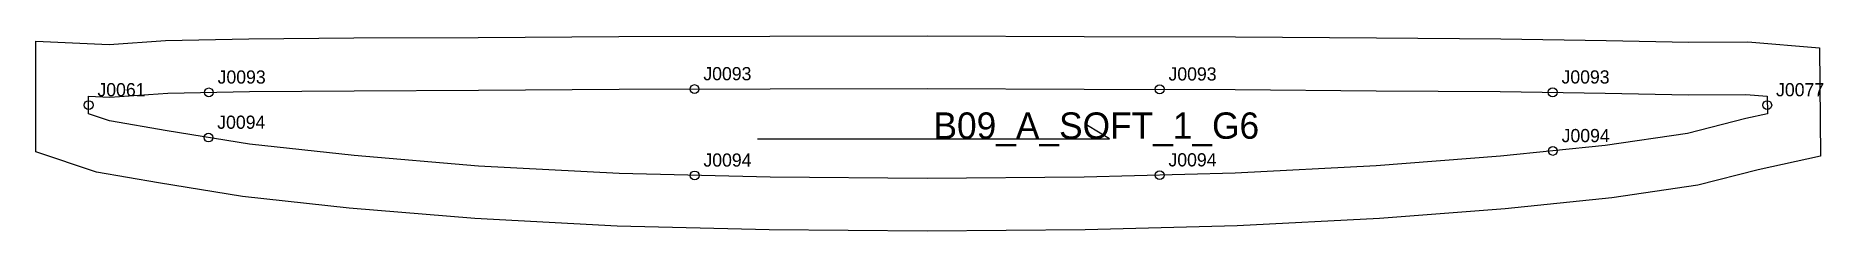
# Model space of a CAD drawing. Header units: millimetres. Extents: x -12 to 394, y -31 to 14.
import ezdxf

# ---------------------------------------------------------------- set-up
doc = ezdxf.new("R2010")
doc.units = ezdxf.units.MM
for name, color, linetype in [('CUT', 1, 'Continuous'), ('GRAIN', 3, 'Continuous'), ('LABEL', 7, 'Continuous'), ('NOTCH', 2, 'Continuous'), ('SEW', 5, 'Continuous')]:
    doc.layers.add(name, color=color, linetype=linetype)

msp = doc.modelspace()

# ---------------------------------------------------------------- linework, layer by layer
at = {"layer": 'CUT'}
msp.add_lwpolyline([(-11.98, 12.57), (4.68, 11.8), (17.5, 12.72), (36.44, 13.06), (60.32, 13.28), (88.57, 13.42), (120.53, 13.61), (154.9, 13.7), (190.62, 13.79), (226.35, 13.64), (260.76, 13.55), (292.79, 13.28), (321.06, 13.09), (344.99, 12.72), (363.79, 12.32), (377.22, 12.41), (393.48, 11.04), (393.76, -13.64), (379.55, -16.75), (365.83, -20.22), (346.27, -23.12), (322.07, -25.61), (293.49, -27.8), (261.14, -29.51), (226.52, -30.39), (190.61, -30.73), (154.74, -30.41), (120.13, -29.59), (87.81, -27.84), (59.22, -25.46), (35, -22.79), (15.88, -19.73), (1.8, -17.25), (-12.03, -12.62), (-11.98, 12.57)], close=True, dxfattribs=at)
at = {"layer": 'GRAIN'}
for p, q in [((232.07, -9.67), (227.07, -6.67)), ((152.07, -9.67), (232.07, -9.67))]:
    msp.add_line(p, q, dxfattribs=at)
at = {"layer": 'NOTCH'}
for centre in [(27.32, 0.89), (137.75, 1.65), (243.5, 1.59), (332.85, 0.91), (0, -2), (381.63, -2), (27.24, -9.4), (332.88, -12.44), (137.77, -18.01), (243.49, -17.96)]:
    msp.add_circle(centre, 1, dxfattribs=at)
at = {"layer": 'SEW'}
msp.add_lwpolyline([(0, 0), (4.83, -0.22), (18.04, 0.72), (36.6, 1.06), (60.4, 1.28), (88.64, 1.42), (120.58, 1.61), (154.93, 1.7), (190.61, 1.79), (226.31, 1.64), (260.69, 1.55), (292.7, 1.28), (320.93, 1.09), (344.77, 0.73), (363.71, 0.31), (376.76, 0.41), (381.61, 0), (381.65, -4), (376.79, -5.07), (363.47, -8.44), (344.77, -11.21), (320.99, -13.66), (292.72, -15.83), (260.67, -17.52), (226.31, -18.39), (190.61, -18.73), (154.94, -18.41), (120.6, -17.6), (88.64, -15.87), (60.37, -13.51), (36.6, -10.9), (17.87, -7.9), (4.76, -5.59), (-0.01, -3.99)], close=True, dxfattribs=at)

# ---------------------------------------------------------------- texts
at = {"layer": 'LABEL'}
for s, height, p in [('J0093', 3, (29.32, 2.89)), ('J0093', 3, (139.75, 3.65)), ('J0093', 3, (245.5, 3.59)), ('J0093', 3, (334.85, 2.91)), ('J0061', 3, (2, 0)), ('J0077', 3, (383.63, 0)), ('B09_A_SOFT_1_G6', 6, (192.07, -9.67)), ('J0094', 3, (29.24, -7.4)), ('J0094', 3, (334.88, -10.44)), ('J0094', 3, (139.77, -16.01)), ('J0094', 3, (245.49, -15.96))]:
    msp.add_text(s, height=height, dxfattribs=at).set_placement(p)

doc.saveas('drawing.dxf')
